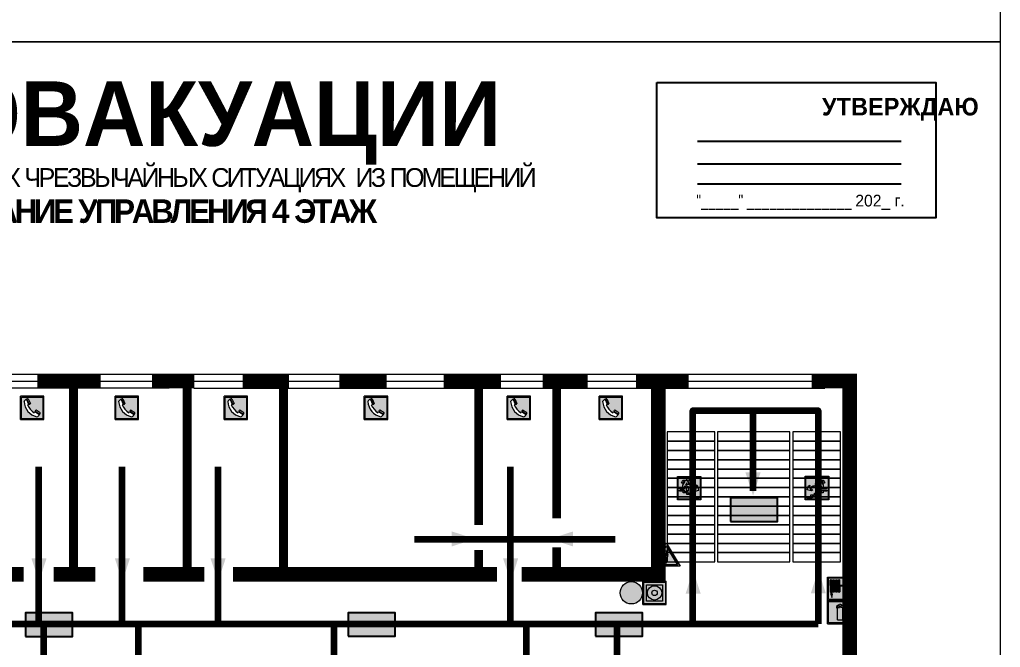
# Model space of a CAD drawing. Header units: millimetres. Extents: x 13114 to 67229, y 22859 to 38520.
# Drawn here: x 24667.5 to 25001.8, y 36136.3 to 36350.3 of the extents above; entities that cross this region are included whole.
import ezdxf

# ---------------------------------------------------------------- set-up
doc = ezdxf.new("R2010")
doc.units = ezdxf.units.MM
doc.layers.add('План_Штампы', color=7, linetype='Continuous')
doc.styles.add('обычный', font='arial.ttf')

# ---------------------------------------------------------------- blocks, each defined once
blk = doc.blocks.new('вниз')
at = {"lineweight": 0, "true_color": 0xffffff}
h = blk.add_hatch(color=7, dxfattribs=at)
h.dxf.hatch_style = 1
h.paths.add_polyline_path([(40994.51, -4472.22), (40986.51, -4472.22), (40986.51, -4480.22), (40994.51, -4480.22)])
h.paths.add_polyline_path([(40994.31, -4472.42), (40994.31, -4480.01), (40986.71, -4480.01), (40986.71, -4472.42)], flags=16)
h.paths.add_polyline_path([(40988.43, -4473.53), (40989.43, -4473.53), (40990.19, -4473.96), (40990.19, -4474.6), (40991, -4474.6), (40991, -4475.06), (40989.73, -4475.06), (40989.73, -4474.46), (40989.3, -4475.18), (40990.17, -4475.7), (40990.17, -4477.11), (40989.63, -4477.11), (40989.63, -4476.01), (40988.94, -4475.59), (40988.94, -4476.46), (40988.94, -4476.46), (40987.47, -4476.46), (40987.26, -4476.46), (40987.26, -4475.92), (40988.4, -4475.92), (40988.4, -4475.2), (40989.1, -4473.99), (40988.66, -4473.99), (40988.24, -4474.7), (40987.86, -4474.47), (40988.41, -4473.56)], flags=0)
h.paths.add_polyline_path([(40990.55, -4473.29, -1), (40989.69, -4473.29, -1)], flags=0)
h.paths.add_polyline_path([(40988.85, -4476.89), (40988.85, -4477.43), (40990.1, -4477.43), (40990.1, -4477.99), (40991.34, -4477.99), (40991.34, -4478.54), (40992.59, -4478.54), (40992.59, -4479.09), (40993.83, -4479.09), (40993.83, -4479.52), (40992.17, -4479.52), (40992.17, -4478.97), (40990.91, -4478.97), (40990.91, -4478.41), (40989.68, -4478.41), (40989.68, -4477.86), (40988.43, -4477.86), (40988.43, -4477.31), (40987.6, -4477.31), (40987.18, -4477.31), (40987.18, -4476.89)], flags=0)
h.paths.add_polyline_path([(40991.61, -4475.33), (40993.12, -4476.2), (40992.9, -4475.27), (40993.48, -4475.6), (40993.83, -4476.88), (40992.56, -4477.22), (40991.97, -4476.88), (40992.9, -4476.61), (40991.38, -4475.74), (40991.58, -4475.39)], flags=0)
h.paths.add_polyline_path([(40990.19, -4473.96), (40989.43, -4473.53), (40988.43, -4473.53), (40988.41, -4473.56), (40987.86, -4474.47), (40988.24, -4474.7), (40988.66, -4473.99), (40989.1, -4473.99), (40988.4, -4475.2), (40988.4, -4475.92), (40987.26, -4475.92), (40987.26, -4476.46), (40987.47, -4476.46), (40988.94, -4476.46), (40988.94, -4476.27), (40988.94, -4475.59), (40989.63, -4476.01), (40989.63, -4477.11), (40990.17, -4477.11), (40990.17, -4475.7), (40989.3, -4475.18), (40989.73, -4474.46), (40989.73, -4475.06), (40991, -4475.06), (40991, -4474.6), (40990.19, -4474.6)], flags=0)
h.paths.add_polyline_path([(40990.55, -4473.29, 1), (40989.69, -4473.29, 1)], flags=0)
h.paths.add_polyline_path([(40991.61, -4475.33), (40991.58, -4475.39), (40991.38, -4475.74), (40992.9, -4476.61), (40991.97, -4476.88), (40992.56, -4477.22), (40993.83, -4476.88), (40993.48, -4475.6), (40992.9, -4475.27), (40993.12, -4476.2)], flags=0)
h.paths.add_polyline_path([(40990.1, -4477.43), (40988.85, -4477.43), (40988.85, -4476.89), (40987.18, -4476.89), (40987.18, -4477.31), (40987.6, -4477.31), (40988.43, -4477.31), (40988.43, -4477.86), (40989.68, -4477.86), (40989.68, -4478.41), (40990.91, -4478.41), (40990.91, -4478.97), (40992.17, -4478.97), (40992.17, -4479.52), (40993.83, -4479.52), (40993.83, -4479.09), (40992.59, -4479.09), (40992.59, -4478.54), (40991.34, -4478.54), (40991.34, -4477.99), (40990.1, -4477.99)], flags=0)
at = {"lineweight": 0}
h = blk.add_hatch(color=126, dxfattribs=at)
h.dxf.hatch_style = 1
h.paths.add_polyline_path([(40994.31, -4472.42), (40986.71, -4472.42), (40986.71, -4480.01), (40994.31, -4480.01)])
h.paths.add_polyline_path([(40988.43, -4473.53), (40989.43, -4473.53), (40990.19, -4473.96), (40990.19, -4474.6), (40991, -4474.6), (40991, -4475.06), (40989.73, -4475.06), (40989.73, -4474.46), (40989.3, -4475.18), (40990.17, -4475.7), (40990.17, -4477.11), (40989.63, -4477.11), (40989.63, -4476.01), (40988.94, -4475.59), (40988.94, -4476.46), (40988.94, -4476.46), (40987.47, -4476.46), (40987.26, -4476.46), (40987.26, -4475.92), (40988.4, -4475.92), (40988.4, -4475.2), (40989.1, -4473.99), (40988.66, -4473.99), (40988.24, -4474.7), (40987.86, -4474.47), (40988.41, -4473.56)], flags=16)
h.paths.add_polyline_path([(40990.55, -4473.29, -1), (40989.69, -4473.29, -1)], flags=16)
h.paths.add_polyline_path([(40988.85, -4476.89), (40988.85, -4477.43), (40990.1, -4477.43), (40990.1, -4477.99), (40991.34, -4477.99), (40991.34, -4478.54), (40992.59, -4478.54), (40992.59, -4479.09), (40993.83, -4479.09), (40993.83, -4479.52), (40992.17, -4479.52), (40992.17, -4478.97), (40990.91, -4478.97), (40990.91, -4478.41), (40989.68, -4478.41), (40989.68, -4477.86), (40988.43, -4477.86), (40988.43, -4477.31), (40987.6, -4477.31), (40987.18, -4477.31), (40987.18, -4476.89)], flags=16)
h.paths.add_polyline_path([(40991.61, -4475.33), (40993.12, -4476.2), (40992.9, -4475.27), (40993.48, -4475.6), (40993.83, -4476.88), (40992.56, -4477.22), (40991.97, -4476.88), (40992.9, -4476.61), (40991.38, -4475.74), (40991.58, -4475.39)], flags=16)
at = {"lineweight": 0, "true_color": 0xffffff}
h = blk.add_hatch(color=7, dxfattribs=at)
h.dxf.hatch_style = 1
h.paths.add_polyline_path([(40989.73, -4474.46), (40989.73, -4475.06), (40991, -4475.06), (40991, -4474.6), (40990.19, -4474.6), (40990.19, -4473.96), (40989.43, -4473.53), (40988.43, -4473.53), (40988.41, -4473.56), (40987.86, -4474.47), (40988.24, -4474.7), (40988.66, -4473.99), (40989.1, -4473.99), (40988.4, -4475.2), (40988.4, -4475.92), (40987.26, -4475.92), (40987.26, -4476.46), (40987.47, -4476.46), (40988.94, -4476.46), (40988.94, -4475.59), (40989.63, -4476.01), (40989.63, -4477.11), (40990.17, -4477.11), (40990.17, -4475.7), (40989.3, -4475.18)])
h.paths.add_polyline_path([(40989.69, -4473.29, 1), (40990.55, -4473.29, 1)])
h.paths.add_polyline_path([(40991.61, -4475.33), (40991.58, -4475.39), (40991.38, -4475.74), (40992.9, -4476.61), (40991.97, -4476.88), (40992.56, -4477.22), (40993.83, -4476.88), (40993.48, -4475.6), (40992.9, -4475.27), (40993.12, -4476.2)])
h.paths.add_polyline_path([(40990.1, -4477.43), (40988.85, -4477.43), (40988.85, -4476.89), (40987.18, -4476.89), (40987.18, -4477.31), (40987.6, -4477.31), (40988.43, -4477.31), (40988.43, -4477.86), (40989.68, -4477.86), (40989.68, -4478.41), (40990.91, -4478.41), (40990.91, -4478.97), (40992.17, -4478.97), (40992.17, -4479.52), (40993.83, -4479.52), (40993.83, -4479.09), (40992.59, -4479.09), (40992.59, -4478.54), (40991.34, -4478.54), (40991.34, -4477.99), (40990.1, -4477.99)])
at = {"color": 126, "lineweight": 0}
for points in [[(40986.51, -4472.22), (40994.51, -4472.22), (40994.51, -4480.22), (40986.51, -4480.22)], [(40986.71, -4472.42), (40994.31, -4472.42), (40994.31, -4480.01), (40986.71, -4480.01)]]:
    blk.add_lwpolyline(points, close=True, dxfattribs=at)
for points in [[(40987.47, -4476.46), (40987.26, -4476.46), (40987.26, -4475.92), (40988.4, -4475.92), (40988.4, -4475.2), (40989.1, -4473.99), (40988.66, -4473.99), (40988.24, -4474.7), (40987.86, -4474.47), (40988.41, -4473.56), (40988.43, -4473.53), (40989.43, -4473.53), (40990.19, -4473.96), (40990.19, -4474.6), (40991, -4474.6), (40991, -4475.06), (40989.73, -4475.06), (40989.73, -4474.46), (40989.3, -4475.18), (40990.17, -4475.7), (40990.17, -4477.11), (40989.63, -4477.11), (40989.63, -4476.01), (40988.94, -4475.59), (40988.94, -4476.46)], [(40987.6, -4477.31), (40987.18, -4477.31), (40987.18, -4476.89), (40988.85, -4476.89), (40988.85, -4477.43), (40990.1, -4477.43), (40990.1, -4477.99), (40991.34, -4477.99), (40991.34, -4478.54), (40992.59, -4478.54), (40992.59, -4479.09), (40993.83, -4479.09), (40993.83, -4479.52), (40992.17, -4479.52), (40992.17, -4478.97), (40990.91, -4478.97), (40990.91, -4478.41), (40989.68, -4478.41), (40989.68, -4477.86), (40988.43, -4477.86), (40988.43, -4477.31), (40987.6, -4477.31)], [(40987.47, -4476.46), (40988.94, -4476.46), (40988.94, -4476.27)], [(40991.58, -4475.39), (40991.38, -4475.74), (40992.9, -4476.61), (40991.97, -4476.88), (40992.56, -4477.22), (40993.83, -4476.88), (40993.48, -4475.6), (40992.9, -4475.27), (40993.12, -4476.2), (40991.61, -4475.33), (40991.58, -4475.39)]]:
    blk.add_lwpolyline(points, dxfattribs=at)
blk.add_circle((40990.12, -4473.29), 0.432, dxfattribs=at)
blk = doc.blocks.new('вниз 3')
at = {"lineweight": 0, "true_color": 0xffffff}
h = blk.add_hatch(color=7, dxfattribs=at)
h.dxf.hatch_style = 1
h.paths.add_polyline_path([(40997.5, -4475.69), (40997.25, -4475.28), (40995.76, -4476.15), (40995.97, -4475.23), (40995.39, -4475.56), (40995.05, -4476.83), (40996.33, -4477.17), (40996.91, -4476.83), (40996, -4476.55)], flags=0)
h.paths.add_polyline_path([(40999.81, -4473.95), (41000.22, -4473.95), (41000.64, -4474.67), (41001.03, -4474.43), (41000.46, -4473.49), (41000.42, -4473.49), (40999.43, -4473.49), (40998.68, -4473.92), (40998.68, -4474.57), (40997.88, -4474.57), (40997.88, -4475), (40999.14, -4475), (40999.14, -4474.43), (40999.14, -4474.38), (40999.59, -4475.15), (40998.72, -4475.67), (40998.72, -4477.06), (40999.24, -4477.06), (40999.24, -4475.96), (40999.95, -4475.56), (40999.95, -4476.43), (41001.61, -4476.43), (41001.61, -4475.88), (41000.47, -4475.88), (41000.47, -4475.12)], flags=0)
h.paths.add_polyline_path([(40999.2, -4473.24, 1), (40998.35, -4473.24, 1)], flags=0)
h.paths.add_polyline_path([(41000.46, -4477.26), (41001.69, -4477.26), (41001.69, -4476.84), (41000.03, -4476.84), (41000.03, -4477.39), (40998.78, -4477.39), (40998.78, -4477.95), (40997.53, -4477.95), (40997.53, -4478.5), (40996.29, -4478.5), (40996.29, -4479.06), (40995.05, -4479.06), (40995.05, -4479.48), (40995.29, -4479.48), (40996.72, -4479.48), (40996.72, -4478.92), (40997.97, -4478.92), (40997.97, -4478.36), (40999.2, -4478.36), (40999.2, -4477.81), (41000.46, -4477.81)], flags=0)
h.paths.add_polyline_path([(41002.37, -4472.17), (40994.37, -4472.17), (40994.37, -4480.17), (41002.37, -4480.17)])
h.paths.add_polyline_path([(41002.16, -4479.96), (40994.57, -4479.96), (40994.57, -4472.37), (41002.16, -4472.37)], flags=16)
h.paths.add_polyline_path([(41001.61, -4475.88), (41001.61, -4476.43), (40999.95, -4476.43), (40999.95, -4475.56), (40999.24, -4475.96), (40999.24, -4477.06), (40998.72, -4477.06), (40998.72, -4475.67), (40999.59, -4475.15), (40999.14, -4474.38), (40999.14, -4474.43), (40999.14, -4475), (40997.88, -4475), (40997.88, -4474.57), (40998.68, -4474.57), (40998.68, -4473.92), (40999.43, -4473.49), (41000.42, -4473.49), (41000.46, -4473.49), (41001.03, -4474.43), (41000.64, -4474.67), (41000.22, -4473.95), (40999.81, -4473.95), (41000.47, -4475.12), (41000.47, -4475.88)], flags=0)
h.paths.add_polyline_path([(41001.69, -4476.84), (41001.69, -4477.26), (41000.46, -4477.26), (41000.46, -4477.81), (40999.2, -4477.81), (40999.2, -4478.36), (40997.97, -4478.36), (40997.97, -4478.92), (40996.72, -4478.92), (40996.72, -4479.48), (40995.05, -4479.48), (40995.05, -4479.06), (40996.29, -4479.06), (40996.29, -4478.5), (40997.53, -4478.5), (40997.53, -4477.95), (40998.78, -4477.95), (40998.78, -4477.39), (41000.03, -4477.39), (41000.03, -4476.84)], flags=0)
h.paths.add_polyline_path([(40998.35, -4473.24, -1), (40999.2, -4473.24, -1)], flags=0)
h.paths.add_polyline_path([(40997.5, -4475.69), (40996, -4476.55), (40996.91, -4476.83), (40996.33, -4477.17), (40995.05, -4476.83), (40995.39, -4475.56), (40995.97, -4475.23), (40995.76, -4476.15), (40997.25, -4475.28)], flags=0)
at = {"lineweight": 0}
h = blk.add_hatch(color=126, dxfattribs=at)
h.dxf.hatch_style = 1
h.paths.add_polyline_path([(41002.16, -4472.37), (40994.57, -4472.37), (40994.57, -4479.96), (41002.16, -4479.96)])
h.paths.add_polyline_path([(40995.97, -4475.23), (40995.76, -4476.15), (40997.25, -4475.28), (40997.5, -4475.69), (40996, -4476.55), (40996.91, -4476.83), (40996.33, -4477.17), (40995.05, -4476.83), (40995.39, -4475.56)], flags=16)
h.paths.add_polyline_path([(40997.88, -4474.57), (40998.68, -4474.57), (40998.68, -4473.92), (40999.43, -4473.49), (41000.42, -4473.49), (41000.46, -4473.49), (41001.03, -4474.43), (41000.64, -4474.67), (41000.22, -4473.95), (40999.81, -4473.95), (41000.47, -4475.12), (41000.47, -4475.88), (41001.61, -4475.88), (41001.61, -4476.43), (40999.95, -4476.43), (40999.95, -4475.56), (40999.24, -4475.96), (40999.24, -4477.06), (40998.72, -4477.06), (40998.72, -4475.67), (40999.59, -4475.15), (40999.14, -4474.38), (40999.14, -4474.43), (40999.14, -4475), (40997.88, -4475)], flags=16)
h.paths.add_polyline_path([(40998.35, -4473.24, -1), (40999.2, -4473.24, -1)], flags=16)
h.paths.add_polyline_path([(40997.53, -4477.95), (40998.78, -4477.95), (40998.78, -4477.39), (41000.03, -4477.39), (41000.03, -4476.84), (41001.69, -4476.84), (41001.69, -4477.26), (41000.46, -4477.26), (41000.46, -4477.81), (40999.2, -4477.81), (40999.2, -4478.36), (40997.97, -4478.36), (40997.97, -4478.92), (40996.72, -4478.92), (40996.72, -4479.48), (40995.05, -4479.48), (40995.05, -4479.06), (40996.29, -4479.06), (40996.29, -4478.5), (40997.53, -4478.5)], flags=16)
at = {"lineweight": 0, "true_color": 0xffffff}
h = blk.add_hatch(color=7, dxfattribs=at)
h.dxf.hatch_style = 1
h.paths.add_polyline_path([(40999.2, -4473.24, 1), (40998.35, -4473.24, 1)])
h.paths.add_polyline_path([(40999.81, -4473.95), (41000.22, -4473.95), (41000.64, -4474.67), (41001.03, -4474.43), (41000.46, -4473.49), (41000.42, -4473.49), (40999.43, -4473.49), (40998.68, -4473.92), (40998.68, -4474.57), (40997.88, -4474.57), (40997.88, -4475), (40999.14, -4475), (40999.14, -4474.43), (40999.14, -4474.38), (40999.59, -4475.15), (40998.72, -4475.67), (40998.72, -4477.06), (40999.24, -4477.06), (40999.24, -4475.96), (40999.95, -4475.56), (40999.95, -4476.43), (41001.61, -4476.43), (41001.61, -4475.88), (41000.47, -4475.88), (41000.47, -4475.12)])
h.paths.add_polyline_path([(40999.2, -4477.81), (41000.46, -4477.81), (41000.46, -4477.26), (41001.69, -4477.26), (41001.69, -4476.84), (41000.03, -4476.84), (41000.03, -4477.39), (40998.78, -4477.39), (40998.78, -4477.95), (40997.53, -4477.95), (40997.53, -4478.5), (40996.29, -4478.5), (40996.29, -4479.06), (40995.05, -4479.06), (40995.05, -4479.48), (40995.29, -4479.48), (40996.72, -4479.48), (40996.72, -4478.92), (40997.97, -4478.92), (40997.97, -4478.36), (40999.2, -4478.36)])
h.paths.add_polyline_path([(40997.5, -4475.69), (40997.25, -4475.28), (40995.76, -4476.15), (40995.97, -4475.23), (40995.39, -4475.56), (40995.05, -4476.83), (40996.33, -4477.17), (40996.91, -4476.83), (40996, -4476.55)])
at = {"color": 126, "lineweight": 0}
for points in [[(40994.37, -4472.17), (41002.37, -4472.17), (41002.37, -4480.17), (40994.37, -4480.17)], [(40994.57, -4472.37), (41002.16, -4472.37), (41002.16, -4479.96), (40994.57, -4479.96)]]:
    blk.add_lwpolyline(points, close=True, dxfattribs=at)
for points in [[(40999.14, -4474.43), (40999.14, -4475), (40997.88, -4475), (40997.88, -4474.57), (40998.68, -4474.57), (40998.68, -4473.92), (40999.43, -4473.49), (41000.42, -4473.49), (41000.46, -4473.49), (41001.03, -4474.43), (41000.64, -4474.67), (41000.22, -4473.95), (40999.81, -4473.95), (41000.47, -4475.12), (41000.47, -4475.88), (41001.61, -4475.88), (41001.61, -4476.43), (40999.95, -4476.43), (40999.95, -4475.56), (40999.24, -4475.96), (40999.24, -4477.06), (40998.72, -4477.06), (40998.72, -4475.67), (40999.59, -4475.15), (40999.14, -4474.38), (40999.14, -4474.43)], [(40995.05, -4476.83), (40995.39, -4475.56), (40995.97, -4475.23), (40995.76, -4476.15), (40997.25, -4475.28), (40997.5, -4475.69), (40996, -4476.55), (40996.91, -4476.83), (40996.33, -4477.17), (40995.05, -4476.83)], [(40995.29, -4479.48), (40995.05, -4479.48), (40995.05, -4479.06), (40996.29, -4479.06), (40996.29, -4478.5), (40997.53, -4478.5), (40997.53, -4477.95), (40998.78, -4477.95), (40998.78, -4477.39), (41000.03, -4477.39), (41000.03, -4476.84), (41001.69, -4476.84), (41001.69, -4477.26), (41000.46, -4477.26), (41000.46, -4477.81), (40999.2, -4477.81), (40999.2, -4478.36), (40997.97, -4478.36), (40997.97, -4478.92), (40996.72, -4478.92), (40996.72, -4479.48), (40995.05, -4479.48)]]:
    blk.add_lwpolyline(points, dxfattribs=at)
blk.add_circle((40998.77, -4473.24), 0.426, dxfattribs=at)
blk = doc.blocks.new('A$C7B4425F7')
at = {"true_color": 0xffffff}
blk.add_hatch(color=7, dxfattribs=at).paths.add_polyline_path([(0, 0), (-16, 0), (-16, -8), (0, -8)])
h = blk.add_hatch(color=126)
h.paths.add_polyline_path([(-0.2, -0.2), (-15.8, -0.2), (-15.8, -7.8), (-0.2, -7.8)])
h.paths.add_polyline_path([(-11.76, -2.03), (-11.76, -3.66), (-11.17, -3.66, -0.568275), (-11.17, -6.18), (-12.58, -6.18), (-12.58, -2.03)], flags=16)
h.paths.add_polyline_path([(-13.33, -4.12, -0.495768), (-13.59, -6.18), (-15.03, -6.18), (-15.03, -2.03), (-13.59, -2.03, -0.487973)], flags=16)
h.paths.add_polyline_path([(-10.25, -2.03), (-9.48, -2.03), (-9.48, -6.18), (-10.25, -6.18)], flags=16)
h.paths.add_polyline_path([(-13.84, -3.69), (-14.24, -3.69), (-14.24, -3.03), (-13.9, -3.03, -0.692621)], flags=0)
h.paths.add_polyline_path([(-9.15, -2.03), (-8.4, -2.03), (-8.04, -3.07), (-7.68, -2.03), (-6.93, -2.03), (-7.64, -4.1), (-6.93, -6.18), (-7.68, -6.18), (-8.04, -5.14), (-8.4, -6.18), (-9.15, -6.18), (-8.44, -4.1)], flags=16)
h.paths.add_polyline_path([(-11.76, -4.46), (-11.42, -4.46, -0.692621), (-11.36, -5.12), (-11.76, -5.12)], flags=0)
h.paths.add_polyline_path([(-13.9, -5.2), (-14.24, -5.2), (-14.24, -4.55), (-13.84, -4.55, -0.708038)], flags=0)
edge = h.paths.add_edge_path(flags=16)
edge.add_ellipse((-5.51, -4.08), major_axis=(0, 2.05), ratio=0.586184, start_angle=0, end_angle=360)
edge = h.paths.add_edge_path(flags=0)
edge.add_ellipse((-5.51, -4.08), major_axis=(0, 1.14), ratio=0.454828, start_angle=0, end_angle=360)
h.paths.add_polyline_path([(-4.13, -4.96, 0.377264), (-3.48, -4.52, 0.0555), (-3.16, -2.03), (-1.66, -2.03), (-1.66, -4.96), (-0.96, -4.96), (-0.96, -7.01), (-1.75, -7.01), (-1.75, -6.18), (-3.3, -6.18), (-3.3, -7.02), (-4.13, -7.02)], flags=16)
h.paths.add_polyline_path([(-2.73, -2.91), (-2.28, -2.91), (-2.28, -4.96), (-3.05, -4.96, 0.079136)], flags=0)
at = {"color": 126}
blk.add_lwpolyline([(-16, -8), (0, -8), (0, 0), (-16, 0)], close=True, dxfattribs=at)
blk = doc.blocks.new('A$C32E8229D')
at = {"true_color": 0xffffff}
blk.add_hatch(color=7, dxfattribs=at).paths.add_polyline_path([(0, 0), (0, -8), (16, -8), (16, 0)])
h = blk.add_hatch(color=126)
h.paths.add_polyline_path([(0.2, -0.2), (15.8, -0.2), (15.8, -7.8), (0.2, -7.8)])
h.paths.add_polyline_path([(13.49, -2.05), (12.08, -2.05), (11.37, -2.63, 0.162397), (11.29, -2.84), (11.29, -3.63), (10.35, -3.63), (10.35, -4.05), (11.68, -4.05), (11.68, -3.48), (12.26, -4.28), (11.29, -5.1), (11.29, -6.78), (11.85, -6.78), (11.85, -5.44), (12.8, -4.64), (12.8, -5.94), (14.46, -5.94), (14.46, -5.39), (13.45, -5.39), (13.45, -3.97), (12.46, -2.59), (13.15, -2.59), (13.69, -3.34), (14.18, -3)], flags=16)
h.paths.add_polyline_path([(10.74, -1.82, 1), (11.8, -1.82, 1)], flags=16)
h.paths.add_polyline_path([(9.39, -3.59), (5.99, -3.59), (6.56, -3.03), (5.91, -3.03), (5.1, -3.83), (5.91, -4.64), (6.56, -4.64), (5.99, -4.09), (9.39, -4.09)], flags=16)
h.paths.add_polyline_path([(4.29, -1.08), (1.72, -1.08), (1.72, -6.6), (4.29, -6.6)], flags=16)
at = {"color": 126}
blk.add_lwpolyline([(16, -8), (0, -8), (0, 0), (16, 0)], close=True, dxfattribs=at)
blk = doc.blocks.new('A$C54414219')
at = {"true_color": 0xffffff}
h = blk.add_hatch(color=7, dxfattribs=at)
h.paths.add_polyline_path([(2.39, -9.45), (2.39, -18.3), (11.23, -18.3), (11.23, -9.45)], flags=0)
h.paths.add_polyline_path([(10.71, -13.87, -1), (2.92, -13.87, -1)], flags=0)
h.paths.add_polyline_path([(8.3, -13.87, -1), (5.33, -13.87, -1)], flags=0)
h.paths.add_polyline_path([(0.41, -7.47), (0.41, -20.27), (13.21, -20.27), (13.21, -7.47)])
h.paths.add_polyline_path([(0.92, -19.77), (12.71, -19.77), (12.71, -7.98), (0.92, -7.98)], flags=16)
h.paths.add_polyline_path([(11.23, -9.45), (11.23, -18.3), (2.39, -18.3), (2.39, -9.45)], flags=0)
at = {"lineweight": 5}
h = blk.add_hatch(color=242, dxfattribs=at)
h.paths.add_polyline_path([(12.71, -7.98), (0.92, -7.98), (0.92, -19.77), (12.71, -19.77)])
h.paths.add_polyline_path([(11.23, -18.3), (2.39, -18.3), (2.39, -9.45), (11.23, -9.45)], flags=16)
h.paths.add_polyline_path([(10.71, -13.87, -1), (2.92, -13.87, -1)], flags=0)
h.paths.add_polyline_path([(8.3, -13.87, -1), (5.33, -13.87, -1)], flags=0)
at = {"true_color": 0xffffff}
h = blk.add_hatch(color=7, dxfattribs=at)
h.paths.add_polyline_path([(2.39, -9.45), (2.39, -18.3), (11.23, -18.3), (11.23, -9.45)])
h.paths.add_polyline_path([(10.71, -13.87, -1), (2.92, -13.87, -1)], flags=16)
h.paths.add_polyline_path([(8.3, -13.87, -1), (5.33, -13.87, -1)], flags=0)
at = {"lineweight": 5}
h = blk.add_hatch(color=242, dxfattribs=at)
h.paths.add_polyline_path([(2.92, -13.87, 1), (10.71, -13.87, 1)])
h.paths.add_polyline_path([(8.3, -13.87, -1), (5.33, -13.87, -1)], flags=16)
at = {"color": 242, "lineweight": 5}
for p, q in [((0.41, -20.27), (0.41, -7.47)), ((0.41, -7.47), (13.21, -7.47)), ((0.41, -7.47), (13.21, -7.47)), ((13.21, -20.27), (13.21, -7.47)), ((0.41, -20.27), (13.21, -20.27))]:
    blk.add_line(p, q, dxfattribs=at)
for points in [[(0.92, -7.98), (12.71, -7.98), (12.71, -19.77), (0.92, -19.77)], [(2.39, -9.45), (11.23, -9.45), (11.23, -18.3), (2.39, -18.3)]]:
    blk.add_lwpolyline(points, close=True, dxfattribs=at)
for radius in [3.89, 1.49]:
    blk.add_circle((6.81, -13.87), radius, dxfattribs=at)
blk = doc.blocks.new('A$C7B8C2D5B')
at = {"lineweight": 0}
h = blk.add_hatch(color=5, dxfattribs=at)
h.dxf.hatch_style = 1
h.paths.add_polyline_path([(1.4, -3.02, 1), (-2.11, -3.02, 1)])
at = {"color": 5, "lineweight": 0}
blk.add_circle((-0.36, -3.02), 1.75, dxfattribs=at)
blk = doc.blocks.new('A$C3E6D3DDE')
at = {"lineweight": 5}
h = blk.add_hatch(color=40, dxfattribs=at)
h.paths.add_polyline_path([(24.1, 1.45), (16.46, -11.35), (31.74, -11.35)])
h.paths.add_polyline_path([(24.09, -0.46), (30.03, -10.41), (18.14, -10.41)], flags=16)
h.paths.add_polyline_path([(24.54, -3.08), (23.41, -6.02), (25.13, -5.01), (24.33, -8.5), (24.82, -8.27), (23.79, -9.86), (23.4, -8.04), (23.8, -8.43), (24.04, -6.29), (22.39, -7.25), (23.44, -3.08)], flags=0)
h = blk.add_hatch(color=256, dxfattribs=at)
h.paths.add_polyline_path([(24.37, 0.03, 0.567511), (23.82, 0.03), (17.59, -10.4, 0.582454), (17.86, -10.88), (30.32, -10.88, 0.582149), (30.6, -10.4)])
h.paths.add_polyline_path([(24.09, -0.46), (18.14, -10.41), (30.03, -10.41)], flags=16)
h.paths.add_polyline_path([(24.54, -3.08), (23.41, -6.02), (25.13, -5.01), (24.33, -8.5), (24.82, -8.27), (23.79, -9.86), (23.4, -8.04), (23.8, -8.43), (24.04, -6.29), (22.39, -7.25), (23.44, -3.08)], flags=0)
h = blk.add_hatch(color=40, dxfattribs=at)
h.paths.add_polyline_path([(24.09, -0.46), (18.14, -10.41), (30.03, -10.41)])
h.paths.add_polyline_path([(24.82, -8.27), (23.79, -9.86), (23.4, -8.04), (23.8, -8.43), (24.04, -6.29), (22.39, -7.25), (23.44, -3.08), (24.54, -3.08), (23.41, -6.02), (25.13, -5.01), (24.33, -8.5)], flags=16)
at = {"color": 40, "lineweight": 5}
for p, q in [((16.46, -11.35), (24.1, 1.45)), ((24.1, 1.45), (31.74, -11.35))]:
    blk.add_line(p, q, dxfattribs=at)
at = {"lineweight": 5}
for p, q in [((17.59, -10.4), (23.82, 0.03)), ((24.37, 0.03), (30.6, -10.4)), ((18.14, -10.41), (24.09, -0.46)), ((23.44, -3.08), (22.39, -7.25)), ((23.41, -6.02), (24.54, -3.08)), ((25.13, -5.01), (23.41, -6.02)), ((24.54, -3.08), (23.44, -3.08)), ((24.09, -0.46), (30.03, -10.41)), ((24.33, -8.5), (25.13, -5.01)), ((18.14, -10.41), (30.03, -10.41)), ((22.39, -7.25), (24.04, -6.29)), ((23.8, -8.43), (23.4, -8.04)), ((23.4, -8.04), (23.79, -9.86)), ((23.79, -9.86), (24.82, -8.27)), ((24.04, -6.29), (23.8, -8.43)), ((24.82, -8.27), (24.33, -8.5)), ((17.86, -10.88), (30.32, -10.88))]:
    blk.add_line(p, q, dxfattribs=at)
at = {"color": 50, "lineweight": 5}
blk.add_line((31.74, -11.35), (16.46, -11.35), dxfattribs=at)
blk = doc.blocks.new('A$C3AD82952')
at = {"true_color": 0xf5f5ff}
h = blk.add_hatch(color=7, dxfattribs=at)
h.dxf.hatch_style = 1
h.paths.add_polyline_path([(8.21, 8.73, 0.414214), (7.89, 9.05), (7.22, 9.05), (7.22, 9.92), (7.59, 9.92, 1), (7.57, 10.36), (7.22, 10.36), (7.22, 10.6), (6.43, 10.6), (6.43, 10.36), (6.01, 10.36), (4.74, 9.59), (4.74, 8.69), (4.98, 8.73), (4.98, 9.26), (6.12, 9.91), (6.43, 9.91), (6.43, 9.05), (5.76, 9.05, 0.414214), (5.44, 8.73), (5.44, 2.2), (8.21, 2.2)], flags=0)
h.paths.add_polyline_path([(12.8, 12.8), (0, 12.8), (0, 0), (12.8, 0)])
h.paths.add_polyline_path([(0.51, 12.29), (12.29, 12.29), (12.29, 0.51), (0.51, 0.51)], flags=16)
h.paths.add_polyline_path([(4.74, 9.59), (6.01, 10.36), (6.43, 10.36), (6.43, 10.6), (7.22, 10.6), (7.22, 10.36), (7.59, 10.36, -0.94586), (7.59, 9.92), (7.22, 9.92), (7.22, 9.05), (7.89, 9.05, -0.414214), (8.21, 8.73), (8.21, 2.2), (5.44, 2.2), (5.44, 8.73, -0.414214), (5.76, 9.05), (6.43, 9.05), (6.43, 9.91), (6.12, 9.91), (4.98, 9.26), (4.98, 8.73), (4.74, 8.69)], flags=0)
h = blk.add_hatch(color=242)
h.dxf.hatch_style = 1
h.paths.add_polyline_path([(12.29, 12.29), (0.51, 12.29), (0.51, 0.51), (12.29, 0.51)])
h.paths.add_polyline_path([(4.74, 8.69), (4.74, 9.59), (6.01, 10.36), (6.43, 10.36), (6.43, 10.6), (7.22, 10.6), (7.22, 10.36), (7.59, 10.36, -0.94586), (7.59, 9.92), (7.22, 9.92), (7.22, 9.05), (7.89, 9.05, -0.414214), (8.21, 8.73), (8.21, 2.2), (5.44, 2.2), (5.44, 8.73, -0.414214), (5.76, 9.05), (6.43, 9.05), (6.43, 9.91), (6.12, 9.91), (4.98, 9.26), (4.98, 8.73)], flags=16)
h = blk.add_hatch(color=7, dxfattribs=at)
h.dxf.hatch_style = 1
h.paths.add_polyline_path([(8.21, 8.73, 0.414214), (7.89, 9.05), (7.22, 9.05), (7.22, 9.92), (7.59, 9.92, 1), (7.57, 10.36), (7.22, 10.36), (7.22, 10.6), (6.43, 10.6), (6.43, 10.36), (6.01, 10.36), (4.74, 9.59), (4.74, 8.69), (4.98, 8.73), (4.98, 9.26), (6.12, 9.91), (6.43, 9.91), (6.43, 9.05), (5.76, 9.05, 0.414214), (5.44, 8.73), (5.44, 2.2), (8.21, 2.2)])
at = {"color": 242, "lineweight": 5}
for p, q in [((0, 0), (0, 12.8)), ((0, 12.8), (12.8, 12.8)), ((12.8, 0), (12.8, 12.8)), ((6.01, 10.36), (4.74, 9.59)), ((4.74, 9.59), (4.74, 8.69)), ((4.74, 8.69), (4.98, 8.73)), ((4.98, 9.26), (6.12, 9.91)), ((4.98, 8.73), (4.98, 9.26)), ((5.44, 2.2), (5.44, 8.73)), ((5.76, 9.05), (6.43, 9.05)), ((6.01, 10.36), (6.43, 10.36)), ((6.12, 9.91), (6.43, 9.91)), ((7.22, 10.6), (6.43, 10.6)), ((6.43, 10.6), (6.43, 10.36)), ((6.43, 9.91), (6.43, 9.05)), ((7.22, 10.36), (7.22, 10.6)), ((7.59, 10.36), (7.22, 10.36)), ((7.22, 9.05), (7.22, 9.92)), ((7.59, 9.92), (7.22, 9.92)), ((7.89, 9.05), (7.22, 9.05)), ((8.21, 2.2), (8.21, 8.73)), ((0, 0), (12.8, 0)), ((5.44, 2.2), (8.21, 2.2))]:
    blk.add_line(p, q, dxfattribs=at)
blk.add_lwpolyline([(0.51, 12.29), (12.29, 12.29), (12.29, 0.51), (0.51, 0.51)], close=True, dxfattribs=at)
for centre, radius, start, end in [((5.76, 8.73), 0.32, 90, 180), ((7.58, 10.14), 0.223, 273.1875, 86.8125), ((7.89, 8.73), 0.32, 0, 90)]:
    blk.add_arc(centre, radius, start, end, dxfattribs=at)
blk = doc.blocks.new('A$C37112FD5')
at = {"true_color": 0xf5f5ff}
h = blk.add_hatch(color=7, dxfattribs=at)
h.dxf.hatch_style = 1
h.paths.add_polyline_path([(12.8, -7.4), (0, -7.4), (0, -20.2), (12.8, -20.2)])
h.paths.add_polyline_path([(12.29, -7.91), (12.29, -19.69), (0.51, -19.69), (0.51, -7.91)], flags=16)
h.paths.add_polyline_path([(4.98, -9.04, -0.42597), (5.17, -9.22), (5.17, -12.25), (5.17, -15.29, -0.432244), (4.98, -15.47), (4.83, -15.47, -0.42597), (4.64, -15.29), (4.64, -12.25), (4.64, -9.22, -0.432244), (4.83, -9.04)], flags=0)
h.paths.add_polyline_path([(4.28, -9.22), (4.28, -12.25), (4.28, -15.29, -0.432244), (4.09, -15.47), (3.94, -15.47, -0.42597), (3.75, -15.29), (3.75, -12.25), (3.75, -9.22, -0.432244), (3.94, -9.04), (4.09, -9.04, -0.42597)], flags=0)
h.paths.add_polyline_path([(5.72, -9.04), (5.87, -9.04, -0.42597), (6.06, -9.22), (6.06, -12.25), (6.06, -15.29, -0.432244), (5.87, -15.47), (5.72, -15.47, -0.42597), (5.53, -15.29), (5.53, -12.25), (5.53, -9.22, -0.432244)], flags=0)
h.paths.add_polyline_path([(6.42, -8.9), (6.5, -8.9, -0.42597), (6.69, -9.08), (6.69, -12.03), (8.21, -12.03, -15.824349), (8.21, -12.47), (6.69, -12.47), (6.69, -15.42, -0.432244), (6.5, -15.6), (6.42, -15.6)], flags=0)
h.paths.add_polyline_path([(3.39, -9.22), (3.39, -12.25), (3.39, -15.29, -0.432244), (3.2, -15.47), (3.05, -15.47, -0.42597), (2.85, -15.29), (2.85, -12.25), (2.85, -9.22, -0.432244), (3.05, -9.04), (3.2, -9.04, -0.42597)], flags=0)
h.paths.add_polyline_path([(2.5, -9.22), (2.5, -16.71), (1.96, -16.71), (1.96, -9.22, -0.432244), (2.15, -9.04), (2.31, -9.04, -0.42597)], flags=0)
h.paths.add_polyline_path([(1.61, -8.9), (1.61, -15.6), (1.57, -15.6, -0.42597), (1.37, -15.42), (1.37, -12.03), (1.37, -9.09, -0.432244), (1.57, -8.9)], flags=0)
h.paths.add_polyline_path([(9.76, -10.81), (9.76, -12.03), (8.49, -12.03, -0.336371)], flags=0)
h.paths.add_polyline_path([(8.49, -12.47), (9.76, -12.47), (9.76, -13.7, -0.336371)], flags=0)
h.paths.add_polyline_path([(10.11, -10.81, -0.336371), (11.38, -12.03), (10.11, -12.03)], flags=0)
h.paths.add_polyline_path([(10.11, -12.47), (11.38, -12.47, -0.336371), (10.11, -13.7)], flags=0)
h.paths.add_polyline_path([(2.5, -16.84), (2.5, -17.05), (1.97, -17.05), (1.97, -16.84)], flags=0)
h.paths.add_polyline_path([(2.5, -17.24, -0.033778), (2.24, -18.6, -0.033778), (1.97, -17.24)], flags=0)
h = blk.add_hatch(color=242)
h.dxf.hatch_style = 1
h.paths.add_polyline_path([(12.29, -7.91), (0.51, -7.91), (0.51, -19.69), (12.29, -19.69)])
h.paths.add_polyline_path([(6.42, -15.6), (6.42, -8.9), (6.5, -8.9, -0.42597), (6.69, -9.08), (6.69, -12.03), (8.21, -12.03, -15.824349), (8.21, -12.47), (6.69, -12.47), (6.69, -15.42, -0.432244), (6.5, -15.6)], flags=16)
h.paths.add_polyline_path([(5.87, -15.47), (5.72, -15.47, -0.42597), (5.53, -15.29), (5.53, -12.25), (5.53, -9.22, -0.432244), (5.72, -9.04), (5.87, -9.04, -0.42597), (6.06, -9.22), (6.06, -12.25), (6.06, -15.29, -0.432244)], flags=16)
h.paths.add_polyline_path([(4.98, -15.47), (4.83, -15.47, -0.42597), (4.64, -15.29), (4.64, -12.25), (4.64, -9.22, -0.432244), (4.83, -9.04), (4.98, -9.04, -0.42597), (5.17, -9.22), (5.17, -12.25), (5.17, -15.29, -0.432244)], flags=16)
h.paths.add_polyline_path([(4.09, -15.47), (3.94, -15.47, -0.42597), (3.75, -15.29), (3.75, -12.25), (3.75, -9.22, -0.432244), (3.94, -9.04), (4.09, -9.04, -0.42597), (4.28, -9.22), (4.28, -12.25), (4.28, -15.29, -0.432244)], flags=16)
h.paths.add_polyline_path([(3.2, -15.47), (3.05, -15.47, -0.42597), (2.85, -15.29), (2.85, -12.25), (2.85, -9.22, -0.432244), (3.05, -9.04), (3.2, -9.04, -0.42597), (3.39, -9.22), (3.39, -12.25), (3.39, -15.29, -0.432244)], flags=16)
h.paths.add_polyline_path([(2.5, -17.05), (1.97, -17.05), (1.97, -16.84), (2.5, -16.84)], flags=16)
h.paths.add_polyline_path([(2.5, -17.24, -0.033778), (2.24, -18.6, -0.033778), (1.97, -17.24)], flags=16)
h.paths.add_polyline_path([(2.5, -16.71), (1.96, -16.71), (1.96, -9.22, -0.432244), (2.15, -9.04), (2.31, -9.04, -0.42597), (2.5, -9.22)], flags=16)
h.paths.add_polyline_path([(1.61, -15.6), (1.57, -15.6, -0.42597), (1.37, -15.42), (1.37, -12.03), (1.37, -9.09, -0.432244), (1.57, -8.9), (1.61, -8.9)], flags=16)
h.paths.add_polyline_path([(8.49, -12.47), (9.76, -12.47), (9.76, -13.7, -0.336371)], flags=0)
h.paths.add_polyline_path([(10.11, -13.7), (10.11, -12.47), (11.38, -12.47, -0.336371)], flags=0)
h.paths.add_polyline_path([(8.49, -12.03, -0.336371), (9.76, -10.81), (9.76, -12.03)], flags=0)
h.paths.add_polyline_path([(10.11, -12.03), (10.11, -10.81, -0.336371), (11.38, -12.03)], flags=0)
h = blk.add_hatch(color=7, dxfattribs=at)
h.dxf.hatch_style = 1
h.paths.add_polyline_path([(1.61, -8.9), (1.57, -8.9, 0.432244), (1.37, -9.09), (1.37, -12.03), (1.37, -15.42, 0.42597), (1.57, -15.6), (1.61, -15.6)])
h.paths.add_polyline_path([(2.5, -9.22, 0.42597), (2.31, -9.04), (2.15, -9.04, 0.432244), (1.96, -9.22), (1.96, -16.71), (2.5, -16.71)])
h.paths.add_polyline_path([(2.5, -16.84), (1.97, -16.84), (1.97, -17.05), (2.5, -17.05)])
h.paths.add_polyline_path([(2.5, -17.24), (1.97, -17.24, 0.033778), (2.24, -18.6, 0.033778)])
h.paths.add_polyline_path([(3.39, -12.25), (3.39, -9.22, 0.42597), (3.2, -9.04), (3.05, -9.04, 0.432244), (2.85, -9.22), (2.85, -12.25), (2.85, -15.29, 0.42597), (3.05, -15.47), (3.2, -15.47, 0.432244), (3.39, -15.29)])
h.paths.add_polyline_path([(4.28, -12.25), (4.28, -9.22, 0.42597), (4.09, -9.04), (3.94, -9.04, 0.432244), (3.75, -9.22), (3.75, -12.25), (3.75, -15.29, 0.42597), (3.94, -15.47), (4.09, -15.47, 0.432244), (4.28, -15.29)])
h.paths.add_polyline_path([(5.17, -12.25), (5.17, -9.22, 0.42597), (4.98, -9.04), (4.83, -9.04, 0.432244), (4.64, -9.22), (4.64, -12.25), (4.64, -15.29, 0.42597), (4.83, -15.47), (4.98, -15.47, 0.432244), (5.17, -15.29)])
h.paths.add_polyline_path([(6.06, -12.25), (6.06, -9.22, 0.42597), (5.87, -9.04), (5.72, -9.04, 0.432244), (5.53, -9.22), (5.53, -12.25), (5.53, -15.29, 0.42597), (5.72, -15.47), (5.87, -15.47, 0.432244), (6.06, -15.29)])
h.paths.add_polyline_path([(6.69, -12.47), (8.21, -12.47, 15.824349), (8.21, -12.03), (6.69, -12.03), (6.69, -9.08, 0.42597), (6.5, -8.9), (6.42, -8.9), (6.42, -15.6), (6.5, -15.6, 0.432244), (6.69, -15.42)])
h.paths.add_polyline_path([(8.49, -12.47), (9.76, -12.47), (9.76, -13.7, -0.336371)], flags=16)
h.paths.add_polyline_path([(8.49, -12.03, -0.336371), (9.76, -10.81), (9.76, -12.03)], flags=16)
h.paths.add_polyline_path([(10.11, -12.47), (11.38, -12.47, -0.336371), (10.11, -13.7)], flags=16)
h.paths.add_polyline_path([(10.11, -12.03), (10.11, -10.81, -0.336371), (11.38, -12.03)], flags=16)
h = blk.add_hatch(color=242)
h.dxf.hatch_style = 1
h.paths.add_polyline_path([(9.76, -10.81, 0.336371), (8.49, -12.03), (9.76, -12.03)])
h.paths.add_polyline_path([(10.11, -10.81), (10.11, -12.03), (11.38, -12.03, 0.336371)])
h.paths.add_polyline_path([(11.38, -12.47), (10.11, -12.47), (10.11, -13.7, 0.336371)])
h.paths.add_polyline_path([(9.76, -12.47), (8.49, -12.47, 0.336371), (9.76, -13.7)])
at = {"color": 242, "lineweight": 5}
for p, q in [((0, -20.2), (0, -7.4)), ((0, -7.4), (12.8, -7.4)), ((1.37, -12.03), (1.37, -9.08)), ((1.57, -8.9), (1.61, -8.9)), ((1.61, -8.9), (1.61, -15.6)), ((1.96, -16.71), (1.96, -9.22)), ((2.15, -9.04), (2.31, -9.04)), ((2.5, -16.71), (2.5, -9.22)), ((2.85, -12.25), (2.85, -9.22)), ((3.05, -9.04), (3.2, -9.04)), ((3.39, -12.25), (3.39, -9.22)), ((3.75, -12.25), (3.75, -9.22)), ((3.94, -9.04), (4.09, -9.04)), ((4.28, -12.25), (4.28, -9.22)), ((4.64, -12.25), (4.64, -9.22)), ((4.83, -9.04), (4.98, -9.04)), ((5.17, -12.25), (5.17, -9.22)), ((5.53, -12.25), (5.53, -9.22)), ((5.72, -9.04), (5.87, -9.04)), ((6.06, -12.25), (6.06, -9.22)), ((6.42, -8.9), (6.42, -15.6)), ((6.5, -8.9), (6.42, -8.9)), ((6.69, -12.03), (6.69, -9.08)), ((12.8, -20.2), (12.8, -7.4)), ((1.37, -12.03), (1.37, -15.42)), ((1.57, -15.6), (1.61, -15.6)), ((2.85, -12.25), (2.85, -15.29)), ((3.05, -15.47), (3.2, -15.47)), ((3.39, -12.25), (3.39, -15.29)), ((3.75, -12.25), (3.75, -15.29)), ((3.94, -15.47), (4.09, -15.47)), ((4.28, -12.25), (4.28, -15.29)), ((4.64, -12.25), (4.64, -15.29)), ((4.83, -15.47), (4.98, -15.47)), ((5.17, -12.25), (5.17, -15.29)), ((5.53, -12.25), (5.53, -15.29)), ((5.72, -15.47), (5.87, -15.47)), ((6.06, -12.25), (6.06, -15.29)), ((6.42, -15.6), (6.5, -15.6)), ((8.21, -12.03), (6.69, -12.03)), ((8.21, -12.47), (6.69, -12.47)), ((6.69, -12.47), (6.69, -15.42)), ((9.76, -12.03), (8.49, -12.03)), ((9.76, -12.47), (8.49, -12.47)), ((9.76, -10.81), (9.76, -12.03)), ((9.76, -12.47), (9.76, -13.7)), ((10.11, -10.81), (10.11, -12.03)), ((11.38, -12.03), (10.11, -12.03)), ((11.38, -12.47), (10.11, -12.47)), ((10.11, -12.47), (10.11, -13.7)), ((0, -20.2), (12.8, -20.2)), ((1.96, -16.71), (2.5, -16.71)), ((1.97, -16.84), (2.5, -16.84)), ((1.97, -17.05), (1.97, -16.84)), ((2.5, -17.05), (1.97, -17.05)), ((1.97, -17.24), (2.5, -17.24)), ((2.5, -16.84), (2.5, -17.05))]:
    blk.add_line(p, q, dxfattribs=at)
blk.add_lwpolyline([(0.51, -7.91), (12.29, -7.91), (12.29, -19.69), (0.51, -19.69)], close=True, dxfattribs=at)
for centre, radius, start, end in [((1.56, -9.09), 0.182, 87.1027, 180.6071), ((2.15, -9.22), 0.182, 87.1027, 180.6071), ((2.32, -9.22), 0.182, 359.3929, 92.8973), ((3.04, -9.22), 0.182, 87.1027, 180.6071), ((3.21, -9.22), 0.182, 359.3929, 92.8973), ((3.93, -9.22), 0.182, 87.1027, 180.6071), ((4.1, -9.22), 0.182, 359.3929, 92.8973), ((4.82, -9.22), 0.182, 87.1027, 180.6071), ((4.99, -9.22), 0.182, 359.3929, 92.8973), ((5.71, -9.22), 0.182, 87.1027, 180.6071), ((5.88, -9.22), 0.182, 359.3929, 92.8973), ((6.51, -9.09), 0.182, 359.3929, 92.8973), ((9.93, -12.25), 1.74, 187.2319, 172.7681), ((1.56, -15.42), 0.182, 179.3929, 272.8973), ((3.04, -15.29), 0.182, 179.3929, 272.8973), ((3.21, -15.29), 0.182, 267.1027, 0.6071), ((3.93, -15.29), 0.182, 179.3929, 272.8973), ((4.1, -15.29), 0.182, 267.1027, 0.6071), ((4.82, -15.29), 0.182, 179.3929, 272.8973), ((4.99, -15.29), 0.182, 267.1027, 0.6071), ((5.71, -15.29), 0.182, 179.3929, 272.8973), ((5.88, -15.29), 0.182, 267.1027, 0.6071), ((6.51, -15.42), 0.182, 267.1027, 0.6071), ((9.93, -12.25), 1.46, 96.9927, 171.3585), ((9.93, -12.25), 1.46, 188.6415, 263.0073), ((9.93, -12.25), 1.46, 8.6415, 83.0073), ((9.93, -12.25), 1.46, 276.9927, 351.3585), ((12.17, -15.98), 10.27, 187.041, 194.7793), ((-7.7, -15.98), 10.27, 345.2207, 352.959)]:
    blk.add_arc(centre, radius, start, end, dxfattribs=at)
blk = doc.blocks.new('A$C456E1F9C')
at = {"lineweight": 5}
h = blk.add_hatch(color=242, dxfattribs=at)
h.paths.add_polyline_path([(0.51, -1.47), (0.51, -13.26), (12.29, -13.26), (12.29, -1.47)])
h.paths.add_polyline_path([(5.42, -4.95, -0.254479), (4.78, -5.4), (3.52, -2.53, -0.209735), (4.23, -2.4)], flags=16)
h.paths.add_polyline_path([(8.53, -8.6), (10.87, -10.17), (10.54, -10.76), (8.03, -9.13, -0.192251)], flags=16)
h.paths.add_polyline_path([(4.61, -5.49, 0.005518), (3.87, -5.72, 0.128647), (7.49, -10.01, 0.00809), (7.83, -9.33), (10.47, -10.97, -0.16736), (8.99, -12.25, -0.327862), (1.95, -3.95, -0.166952), (3.36, -2.62)], flags=16)
at = {"color": 242, "lineweight": 5}
for p, q in [((0, -13.77), (0, -0.97)), ((12.8, -0.97), (0, -0.97)), ((4.61, -5.49), (3.36, -2.62)), ((3.52, -2.53), (4.78, -5.4)), ((4.23, -2.4), (5.42, -4.95)), ((12.8, -13.77), (12.8, -0.97)), ((7.83, -9.33), (10.47, -10.97)), ((8.03, -9.13), (10.54, -10.76)), ((10.81, -10.12), (8.53, -8.6)), ((10.54, -10.76), (10.8, -10.3)), ((10.8, -10.3), (10.81, -10.12)), ((0, -13.77), (12.8, -13.77))]:
    blk.add_line(p, q, dxfattribs=at)
blk.add_lwpolyline([(0.51, -1.47), (12.29, -1.47), (12.29, -13.26), (0.51, -13.26)], close=True, dxfattribs=at)
for centre, radius, start, end in [((4.59, -5.34), 2.99, 114.2845, 152.1974), ((11.12, -3.31), 9.19, 183.9915, 256.6009), ((4.02, -3.27), 0.891, 76.3284, 123.7092), ((4.68, -4.59), 0.824, 276.9621, 334.0723), ((14.98, -39.1), 35.17, 107.1487, 108.4135), ((13.86, -0.94), 11.08, 205.5536, 234.8762), ((-13.31, 0.8), 23.44, 332.5487, 334.4027), ((8.94, -9.5), 0.989, 114.4092, 157.9388), ((7.87, -9.46), 3, 291.9291, 329.9329)]:
    blk.add_arc(centre, radius, start, end, dxfattribs=at)

msp = doc.modelspace()

# ---------------------------------------------------------------- linework, layer by layer
at = {"color": 5, "lineweight": 0}
for points in [[(24401.83, 36342.74), (25001.83, 36342.74), (25001.83, 36737.74), (24401.83, 36737.74)], [(24401.83, 35947.74), (25001.83, 35947.74), (25001.83, 36342.74), (24401.83, 36342.74)]]:
    msp.add_lwpolyline(points, close=True, dxfattribs=at)
msp.add_lwpolyline([(24884.77, 36328.9), (24979.78, 36328.9), (24979.78, 36282.7), (24884.77, 36282.7)], close=True)
for points in [[(24898.53, 36308.86), (24968.05, 36308.86)], [(24898.53, 36301.1), (24968.05, 36301.1)], [(24898.53, 36294.31), (24968.05, 36294.31)]]:
    msp.add_lwpolyline(points)
at = {"lineweight": 0}
for points in [[(24624.18, 36229.45), (24716.92, 36229.45)], [(24624.35, 36227.08), (24716.45, 36227.08)], [(24726.44, 36229.46), (24941.59, 36229.46)], [(24727.1, 36227.08), (24942.24, 36227.08)], [(24624.32, 36224.71), (24718.41, 36224.71)], [(24726.87, 36224.7), (24942.02, 36224.7)]]:
    msp.add_lwpolyline(points, dxfattribs=at)
at = {"lineweight": 100, "const_width": 5}
for points in [[(24673.5, 36227.08), (24695.16, 36227.08)], [(24712.57, 36227.08), (24727.1, 36227.08)], [(24743.57, 36227.08), (24759.3, 36227.08)], [(24776.53, 36227.08), (24792.63, 36227.08)], [(24812.1, 36227.08), (24831.57, 36227.08)], [(24838.58, 36161.15), (24885.23, 36161.15), (24885.23, 36227.08)], [(24845.8, 36227.08), (24861.15, 36227.08)], [(24877.63, 36227.08), (24895.6, 36227.08)], [(24937.54, 36227.08), (24950.45, 36227.08), (24950.45, 36159.29)], [(24950.45, 36163.96), (24950.45, 36058.05), (24936.31, 36058.05)], [(24644.19, 36161.15), (24668.86, 36161.15)], [(24679.08, 36161.15), (24693.25, 36161.15)], [(24709.69, 36161.15), (24730.41, 36161.15)], [(24740.25, 36161.15), (24830.27, 36161.15)]]:
    msp.add_lwpolyline(points, dxfattribs=at)
at = {"lineweight": 0, "const_width": 3}
for points in [[(24685.85, 36161.15), (24685.85, 36227.08)], [(24724.61, 36161.15), (24724.61, 36227.08)], [(24757.46, 36161.15), (24757.46, 36227.08)], [(24823.96, 36178.01), (24823.96, 36227.08)], [(24850.58, 36180.27), (24850.58, 36227.08)], [(24823.96, 36161.15), (24823.96, 36169.43)], [(24850.58, 36161.15), (24850.58, 36170.32)]]:
    msp.add_lwpolyline(points, dxfattribs=at)
at = {"color": 126, "lineweight": 100, "true_color": 0x008754}
for points in [[(24897.03, 36144.25), (24897.03, 36217.01), (24917.4, 36217.01), (24917.4, 36189.64)], [(24917.4, 36217.01), (24939.68, 36217.01), (24939.68, 36144.25)], [(24674.09, 36144.25), (24674.09, 36197.81)], [(24702.5, 36144.25), (24702.5, 36197.81)], [(24735.14, 36144.25), (24735.14, 36197.81)], [(24834.87, 36144.25), (24834.87, 36197.81)], [(24802.14, 36173.21), (24870.46, 36173.21)], [(24508.56, 36144.25), (24508.56, 36144.25), (24939.68, 36144.25)], [(24675.67, 36144.25), (24675.67, 36093.28)], [(24707.91, 36144.25), (24707.91, 36093.28)], [(24774.57, 36144.25), (24774.57, 36110.7)], [(24840.18, 36144.25), (24840.18, 36093.28)], [(24871.04, 36144.25), (24871.04, 36093.28)]]:
    msp.add_lwpolyline(points, dxfattribs=at)
at = {"lineweight": 0}
for points in [[(24888.27, 36206.57), (24904.48, 36206.57), (24904.48, 36209.74), (24888.27, 36209.74)], [(24888.27, 36203.4), (24904.48, 36203.4), (24904.48, 36206.57), (24888.27, 36206.57)], [(24905.43, 36206.57), (24930.1, 36206.57), (24930.1, 36209.74), (24905.43, 36209.74)], [(24905.43, 36203.4), (24930.1, 36203.4), (24930.1, 36206.57), (24905.43, 36206.57)], [(24931.06, 36206.57), (24947.27, 36206.57), (24947.27, 36209.74), (24931.06, 36209.74)], [(24931.06, 36203.4), (24947.27, 36203.4), (24947.27, 36206.57), (24931.06, 36206.57)], [(24888.27, 36200.24), (24904.48, 36200.24), (24904.48, 36203.4), (24888.27, 36203.4)], [(24905.43, 36200.24), (24930.1, 36200.24), (24930.1, 36203.4), (24905.43, 36203.4)], [(24931.06, 36200.24), (24947.27, 36200.24), (24947.27, 36203.4), (24931.06, 36203.4)], [(24888.27, 36197.07), (24904.48, 36197.07), (24904.48, 36200.24), (24888.27, 36200.24)], [(24905.43, 36197.07), (24930.1, 36197.07), (24930.1, 36200.24), (24905.43, 36200.24)], [(24931.06, 36197.07), (24947.27, 36197.07), (24947.27, 36200.24), (24931.06, 36200.24)], [(24888.27, 36193.9), (24904.48, 36193.9), (24904.48, 36197.07), (24888.27, 36197.07)], [(24905.43, 36193.9), (24930.1, 36193.9), (24930.1, 36197.07), (24905.43, 36197.07)], [(24931.06, 36193.9), (24947.27, 36193.9), (24947.27, 36197.07), (24931.06, 36197.07)], [(24888.27, 36190.73), (24904.48, 36190.73), (24904.48, 36193.9), (24888.27, 36193.9)], [(24905.43, 36190.73), (24930.1, 36190.73), (24930.1, 36193.9), (24905.43, 36193.9)], [(24931.06, 36190.73), (24947.27, 36190.73), (24947.27, 36193.9), (24931.06, 36193.9)], [(24888.27, 36187.57), (24904.48, 36187.57), (24904.48, 36190.73), (24888.27, 36190.73)], [(24905.43, 36187.57), (24930.1, 36187.57), (24930.1, 36190.73), (24905.43, 36190.73)], [(24931.06, 36187.57), (24947.27, 36187.57), (24947.27, 36190.73), (24931.06, 36190.73)], [(24888.27, 36184.4), (24904.48, 36184.4), (24904.48, 36187.57), (24888.27, 36187.57)], [(24905.43, 36184.4), (24930.1, 36184.4), (24930.1, 36187.57), (24905.43, 36187.57)], [(24931.06, 36184.4), (24947.27, 36184.4), (24947.27, 36187.57), (24931.06, 36187.57)], [(24888.27, 36181.23), (24904.48, 36181.23), (24904.48, 36184.4), (24888.27, 36184.4)], [(24905.43, 36181.23), (24930.1, 36181.23), (24930.1, 36184.4), (24905.43, 36184.4)], [(24931.06, 36181.23), (24947.27, 36181.23), (24947.27, 36184.4), (24931.06, 36184.4)], [(24888.27, 36178.06), (24904.48, 36178.06), (24904.48, 36181.23), (24888.27, 36181.23)], [(24905.43, 36178.06), (24930.1, 36178.06), (24930.1, 36181.23), (24905.43, 36181.23)], [(24931.06, 36178.06), (24947.27, 36178.06), (24947.27, 36181.23), (24931.06, 36181.23)], [(24888.27, 36174.9), (24904.48, 36174.9), (24904.48, 36178.06), (24888.27, 36178.06)], [(24905.43, 36174.9), (24930.1, 36174.9), (24930.1, 36178.06), (24905.43, 36178.06)], [(24931.06, 36174.9), (24947.27, 36174.9), (24947.27, 36178.06), (24931.06, 36178.06)], [(24888.27, 36171.73), (24904.48, 36171.73), (24904.48, 36174.9), (24888.27, 36174.9)], [(24905.43, 36171.73), (24930.1, 36171.73), (24930.1, 36174.9), (24905.43, 36174.9)], [(24931.06, 36171.73), (24947.27, 36171.73), (24947.27, 36174.9), (24931.06, 36174.9)], [(24888.27, 36168.56), (24904.48, 36168.56), (24904.48, 36171.73), (24888.27, 36171.73)], [(24905.43, 36168.56), (24930.1, 36168.56), (24930.1, 36171.73), (24905.43, 36171.73)], [(24931.06, 36168.56), (24947.27, 36168.56), (24947.27, 36171.73), (24931.06, 36171.73)], [(24888.27, 36165.39), (24904.48, 36165.39), (24904.48, 36168.56), (24888.27, 36168.56)], [(24905.43, 36165.39), (24930.1, 36165.39), (24930.1, 36168.56), (24905.43, 36168.56)], [(24931.06, 36165.39), (24947.27, 36165.39), (24947.27, 36168.56), (24931.06, 36168.56)]]:
    msp.add_lwpolyline(points, close=True, dxfattribs=at)
at = {"layer": 'План_Штампы', "color": 126, "true_color": 0x008754}
for points in [[(24914.93, 36195.9), (24920.06, 36195.89), (24917.52, 36188.01)], [(24814.8, 36170.66), (24814.81, 36175.8), (24822.69, 36173.25)], [(24856.18, 36175.8), (24856.16, 36170.67), (24848.29, 36173.21)], [(24671.52, 36166.61), (24676.66, 36166.6), (24674.11, 36158.72)], [(24699.94, 36166.61), (24705.07, 36166.6), (24702.53, 36158.72)], [(24732.58, 36166.61), (24737.71, 36166.6), (24735.17, 36158.72)], [(24832.3, 36166.61), (24837.44, 36166.6), (24834.89, 36158.72)], [(24899.67, 36154.58), (24894.54, 36154.6), (24897.08, 36162.48)], [(24942.34, 36154.65), (24937.21, 36154.67), (24939.75, 36162.54)]]:
    msp.add_solid(points, dxfattribs=at)

# ---------------------------------------------------------------- block references
for name, p, xscale, yscale, zscale in [('A$C456E1F9C', (24667.76, 36222.53), 0.625, 0.625, 0.625), ('A$C456E1F9C', (24700.01, 36222.53), 0.625, 0.625, 0.625), ('A$C456E1F9C', (24737.2, 36222.53), 0.625, 0.625, 0.625), ('A$C456E1F9C', (24784.97, 36222.53), 0.625, 0.625, 0.625), ('A$C456E1F9C', (24833.64, 36222.53), 0.625, 0.625, 0.625), ('A$C456E1F9C', (24865.01, 36222.53), 0.625, 0.625, 0.625), ('A$C3E6D3DDE', (24872.88, 36171.01), 0.625, 0.625, 0.625), ('A$C37112FD5', (24942.95, 36164.87), 0.6249984004534781, 0.6249984004534781, 0.6249984004534781), ('A$C7B8C2D5B', (24876.8, 36161.44), 2.177419353276491, 2.177419353276491, 2.177419353276491), ('A$C54414219', (24879.68, 36163.5), 0.625, 0.625, 0.625), ('A$C3AD82952', (24942.95, 36144.25), 0.625, 0.625, 0.625)]:
    msp.add_blockref(name, p, dxfattribs=dict(xscale=xscale, yscale=yscale, zscale=zscale))
at = {"color": 126, "true_color": 0x008754}
for name, p in [('вниз', (-16094.78, 40666.8)), ('вниз 3', (-16059.06, 40666.76))]:
    msp.add_blockref(name, p, dxfattribs=at)
at = {"layer": 'План_Штампы'}
msp.add_blockref('A$C7B4425F7', (24925.82, 36187.23), dxfattribs=at)
at = {"layer": 'План_Штампы', "color": 126, "true_color": 0x008754, "xscale": -1}
for p in [(24685.5, 36148.02), (24795.49, 36148.05), (24879.8, 36148.05)]:
    msp.add_blockref('A$C32E8229D', p, dxfattribs=at)

# ---------------------------------------------------------------- texts
at = {"lineweight": 0, "style": 'обычный'}
for s, insert, char_height, width, attachment_point in [('{\\fProxima Nova Rg|b1|i0|c204|p2;ПЛАН ЭВАКУАЦИИ}', (24554.48, 36329.26), 22, 493.8901, 1), ('\\pi-18,l18,t18;{\\fProxima Nova Rg|b1|i0|c204|p2;УТВЕРЖДАЮ\\H1.1997x; }', (24967.72, 36319.78), 6, 126.6484, 5), ('{\\fArial Narrow|b0|i0|c204|p34;"_____" ______________ \\fProxima Nova Rg|b0|i0|c204|p2;202_ г. }', (24933.68, 36288.02), 4, 78.6503, 5)]:
    msp.add_mtext(s, dxfattribs=dict(at, insert=insert, char_height=char_height, width=width, attachment_point=attachment_point))
at = {"color": 0, "lineweight": 0, "insert": (24705.34, 36299.86), "char_height": 8, "width": 449.2158, "attachment_point": 5, "style": 'обычный'}
msp.add_mtext('{\\fArial Black|b1|i0|c204|p34;\\H2x;\\T0.85;  \\fArial Narrow|b0|i0|c204|p34;\\H0.8x;\\W0.9;\\P\\fProxima Nova Rg|b0|i0|c204|p2;\\H0.5x;\\W1;\\C256;ПРИ ПОЖАРЕ  ИЛИ ДРУГИХ ЧРЕЗВЫЧАЙНЫХ СИТУАЦИЯХ  ИЗ ПОМЕЩЕНИЙ \\fProxima Nova Rg|b1|i0|c204|p2;\\H1.25x;\\PДАУ: ЗДАНИЕ УПРАВЛЕНИЯ\\fProxima Nova Rg|b1|i0|c0|p2; 4 \\fProxima Nova Rg|b1|i0|c204|p2;ЭТАЖ}', dxfattribs=at)

doc.saveas('drawing.dxf')
